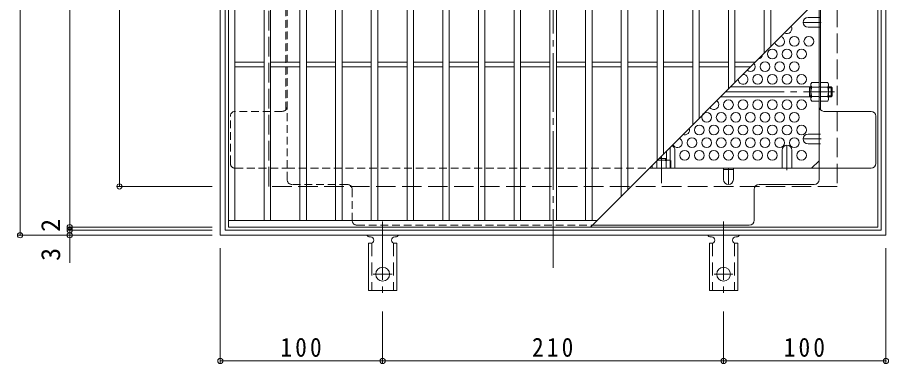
# Model space of a CAD drawing. Units: millimetres at full size, sheet at 1:4; details may follow other scales. Extents: x -860 to 1063, y -1925 to 732.
# Drawn here: x -739 to -202, y 76 to 289 of the extents above; entities that cross this region are included whole.
import ezdxf
from ezdxf.enums import TextEntityAlignment as Align

# ---------------------------------------------------------------- set-up
doc = ezdxf.new("R2010")
doc.units = ezdxf.units.MM
doc.header["$LTSCALE"] = 4
doc.header["$PDMODE"] = 32
doc.header["$PDSIZE"] = 3.2
for name, pattern in [('CHAIN1', [8, 5, -1, 1, -1]), ('CHAIN2', [12, 9, -1, 1, -1]), ('DASHED1', [1.8, 1.2, -0.6]), ('DASHED2', [3, 2, -1]), ('DASHED3', [4, 3, -1])]:
    doc.linetypes.add(name, pattern=pattern)
for name, color, linetype, lineweight in [('A-1_躯体', 3, 'Continuous', 9), ('A-2_仕上', 3, 'Continuous', 9), ('A-4_その他', 7, 'Continuous', 9), ('A-6_寸法', 2, 'Continuous', 9), ('A-7_ハッチ', 2, 'Continuous', 9), ('A-8_記号', 2, 'Continuous', 9), ('A-9_ｸｳﾁｮｳｷ', 2, 'Continuous', 9), ('A-A_ﾊｯﾁ-ﾜｸ', 3, 'Continuous', 9)]:
    doc.layers.add(name, color=color, linetype=linetype, lineweight=lineweight)
doc.styles.add('ＭＳ ゴシック', font='')
doc.styles.get('ＭＳ ゴシック').set_extended_font_data('MS Gothic')

msp = doc.modelspace()

# ---------------------------------------------------------------- linework, layer by layer
at = {"layer": 'A-1_躯体', "linetype": 'CHAIN2'}
for p, q in [((-302.824, 243.045), (-235.743, 243.045)), ((-342.22, 203.649), (-342.22, 186.813))]:
    msp.add_line(p, q, dxfattribs=at)
at = {"layer": 'A-1_躯体'}
for p, q in [((-250.22, 246.045), (-299.824, 246.045)), ((-251.22, 240.045), (-251.22, 246.045)), ((-251.22, 245.545), (-250.22, 245.545)), ((-237.72, 246.045), (-239.42, 246.045)), ((-239.42, 245.545), (-237.22, 245.545)), ((-237.72, 240.045), (-237.72, 246.045)), ((-237.72, 246.045), (-237.22, 245.545)), ((-237.22, 240.545), (-237.22, 245.545)), ((-250.22, 240.045), (-305.824, 240.045)), ((-251.22, 240.545), (-250.22, 240.545)), ((-239.42, 240.545), (-237.22, 240.545)), ((-237.72, 240.045), (-239.42, 240.045)), ((-237.72, 240.045), (-237.22, 240.545)), ((-339.22, 206.649), (-339.22, 201.045)), ((-343.824, 202.045), (-339.22, 202.045)), ((-339.72, 202.045), (-339.72, 201.045))]:
    msp.add_line(p, q, dxfattribs=at)
at = {"layer": 'A-1_躯体', "color": 2}
for points in [[(-614.02, 154.849), (-614.02, 564.849), (-204.02, 564.849), (-204.02, 154.849)], [(-611.021, 157.849), (-611.021, 561.849), (-207.02, 561.849), (-207.02, 157.849)]]:
    msp.add_lwpolyline(points, close=True, dxfattribs=at)
at = {"layer": 'A-1_躯体', "color": 2, "linetype": 'DASHED3'}
msp.add_lwpolyline([(-584.02, 184.849), (-584.02, 534.849), (-234.02, 534.849), (-234.02, 184.849)], close=True, dxfattribs=at)
at = {"layer": 'A-2_仕上'}
for p, q in [((-605.02, 163.849), (-605.02, 555.849)), ((-587.02, 163.849), (-587.02, 555.849)), ((-583.02, 163.849), (-583.02, 555.849)), ((-565.02, 163.849), (-565.02, 555.849)), ((-561.02, 163.849), (-561.02, 555.849)), ((-543.02, 163.849), (-543.02, 555.849)), ((-539.02, 163.849), (-539.02, 555.849)), ((-521.02, 163.849), (-521.02, 555.849)), ((-517.02, 163.849), (-517.02, 555.849)), ((-499.02, 163.849), (-499.02, 555.849)), ((-495.02, 163.849), (-495.02, 555.849)), ((-477.02, 163.849), (-477.02, 555.849)), ((-473.02, 163.849), (-473.02, 555.849)), ((-455.02, 163.849), (-455.02, 555.849)), ((-451.02, 163.849), (-451.02, 555.849)), ((-433.02, 163.849), (-433.02, 555.849)), ((-429.02, 163.849), (-429.02, 555.849)), ((-411.02, 163.849), (-411.02, 555.849)), ((-407.02, 163.849), (-407.02, 555.849)), ((-389.02, 163.849), (-389.02, 555.849)), ((-385.02, 163.849), (-385.02, 555.849)), ((-367.02, 178.849), (-367.02, 555.849)), ((-363.02, 182.849), (-363.02, 555.849)), ((-345.02, 200.849), (-345.02, 555.849)), ((-341.02, 204.849), (-341.02, 555.849)), ((-323.02, 222.849), (-323.02, 555.849)), ((-319.02, 226.849), (-319.02, 555.849)), ((-301.02, 244.849), (-301.02, 555.849)), ((-297.02, 248.849), (-297.02, 555.849)), ((-279.02, 266.849), (-279.02, 555.849)), ((-275.02, 270.849), (-275.02, 555.849)), ((-209.02, 336.849), (-386.02, 159.849)), ((-605.02, 261.349), (-587.02, 261.349)), ((-605.02, 258.349), (-587.02, 258.349)), ((-583.02, 261.349), (-565.02, 261.349)), ((-583.02, 258.349), (-565.02, 258.349)), ((-561.02, 261.349), (-543.02, 261.349)), ((-561.02, 258.349), (-543.02, 258.349)), ((-539.02, 261.349), (-521.02, 261.349)), ((-539.02, 258.349), (-521.02, 258.349)), ((-517.02, 261.349), (-499.02, 261.349)), ((-517.02, 258.349), (-499.02, 258.349)), ((-495.02, 261.349), (-477.02, 261.349)), ((-495.02, 258.349), (-477.02, 258.349)), ((-473.02, 261.349), (-455.02, 261.349)), ((-473.02, 258.349), (-455.02, 258.349)), ((-451.02, 261.349), (-433.02, 261.349)), ((-451.02, 258.349), (-433.02, 258.349)), ((-429.02, 261.349), (-411.02, 261.349)), ((-429.02, 258.349), (-411.02, 258.349)), ((-407.02, 261.349), (-389.02, 261.349)), ((-407.02, 258.349), (-389.02, 258.349)), ((-385.02, 261.349), (-367.02, 261.349)), ((-385.02, 258.349), (-367.02, 258.349)), ((-363.02, 261.349), (-345.02, 261.349)), ((-363.02, 258.349), (-345.02, 258.349)), ((-341.02, 261.349), (-323.02, 261.349)), ((-341.02, 258.349), (-323.02, 258.349)), ((-319.02, 261.349), (-301.02, 261.349)), ((-319.02, 258.349), (-301.02, 258.349)), ((-297.02, 261.349), (-284.52, 261.349)), ((-297.02, 258.349), (-287.521, 258.349)), ((-609.02, 163.849), (-382.02, 163.849))]:
    msp.add_line(p, q, dxfattribs=at)
msp.add_lwpolyline([(-609.02, 159.849), (-609.02, 559.849), (-209.02, 559.849), (-209.02, 159.849)], close=True, dxfattribs=at)
at = {"layer": 'A-4_その他'}
for p, q in [((-737.361, 564.849), (-737.361, 154.849)), ((-706.756, 559.849), (-706.756, 159.849)), ((-676.151, 534.849), (-676.151, 184.849)), ((-677.351, 184.849), (-619.021, 184.849)), ((-707.956, 159.849), (-619.021, 159.849)), ((-707.956, 157.849), (-619.021, 157.849)), ((-706.756, 159.849), (-706.756, 157.849)), ((-706.756, 157.849), (-706.756, 137.841)), ((-738.561, 154.849), (-619.021, 154.849)), ((-614.02, 76.272), (-614.02, 146.849)), ((-204.02, 76.272), (-204.02, 146.849)), ((-514.02, 76.272), (-514.02, 107.917)), ((-304.02, 76.272), (-304.02, 107.917)), ((-614.02, 77.472), (-514.02, 77.472)), ((-514.02, 77.472), (-304.02, 77.472)), ((-304.02, 77.472), (-204.02, 77.472))]:
    msp.add_line(p, q, dxfattribs=at)
for p in [(-676.151, 184.849), (-706.756, 159.849), (-737.361, 154.849), (-706.756, 157.849), (-706.756, 154.849), (-614.02, 77.472), (-514.02, 77.472), (-304.02, 77.472), (-204.02, 77.472)]:
    msp.add_point(p, dxfattribs=at)
at = {"layer": 'A-6_寸法'}
for centre in [(-260.52, 274.112), (-251.52, 274.112), (-274.02, 266.318), (-265.02, 266.318), (-256.02, 266.318), (-278.52, 258.524), (-269.52, 258.524), (-260.52, 258.524), (-283.02, 250.73), (-274.02, 250.73), (-265.02, 250.73), (-256.02, 250.73), (-301.02, 235.141), (-292.02, 235.141), (-283.02, 235.141), (-274.02, 235.141), (-265.02, 235.141), (-256.02, 235.141), (-314.52, 227.347), (-305.52, 227.347), (-296.52, 227.347), (-287.52, 227.347), (-278.52, 227.347), (-269.52, 227.347), (-260.52, 227.347), (-319.02, 219.553), (-310.02, 219.553), (-301.02, 219.553), (-292.02, 219.553), (-283.02, 219.553), (-274.02, 219.553), (-265.02, 219.553), (-256.02, 219.553), (-323.52, 211.759), (-314.52, 211.759), (-305.52, 211.759), (-296.52, 211.759), (-287.52, 211.759), (-278.52, 211.759), (-269.52, 211.759), (-260.52, 211.759), (-328.02, 203.964), (-319.02, 203.964), (-310.02, 203.964), (-301.02, 203.964), (-292.02, 203.964), (-283.02, 203.964), (-274.02, 203.964), (-256.02, 203.964)]:
    msp.add_circle(centre, 3, dxfattribs=at)
for centre, start, end in [((-265.02, 281.907), 239.43443, 30.56557), ((-269.52, 274.112), 193.18453, 76.81547), ((-283.02, 266.318), 279.85302, 350.14698), ((-287.52, 258.524), 227.36245, 42.63755), ((-292.02, 250.73), 177.67281, 92.32719), ((-310.02, 235.141), 215.39643, 54.60357), ((-328.02, 219.553), 248.67673, 21.32327), ((-332.52, 211.759), 202.98302, 67.01698)]:
    msp.add_arc(centre, 3, start, end, dxfattribs=at)
at = {"layer": 'A-7_ハッチ', "linetype": 'CHAIN2'}
msp.add_line((-409.02, 134.849), (-409.02, 584.849), dxfattribs=at)
at = {"layer": 'A-7_ハッチ', "linetype": 'DASHED1'}
for p, q in [((-572.82, 189.045), (-572.82, 530.652)), ((-573.62, 232.007), (-573.62, 341.388)), ((-245.22, 288.804), (-244.42, 288.804)), ((-245.22, 282.804), (-244.42, 282.804)), ((-244.42, 246.045), (-245.22, 246.045)), ((-244.42, 239.845), (-245.22, 239.845)), ((-575.82, 231.046), (-604.824, 231.046)), ((-607.824, 199.045), (-607.824, 228.046)), ((-245.22, 217.038), (-244.42, 217.038)), ((-245.22, 211.038), (-244.42, 211.038)), ((-604.824, 196.045), (-572.82, 196.045)), ((-572.82, 196.045), (-349.824, 196.045)), ((-535.819, 186.045), (-569.82, 186.045)), ((-532.819, 183.045), (-532.819, 164.045)), ((-529.819, 161.045), (-384.824, 161.045))]:
    msp.add_line(p, q, dxfattribs=at)
at = {"layer": 'A-7_ハッチ'}
for p, q in [((-245.22, 189.045), (-245.22, 300.649)), ((-244.42, 232.007), (-244.42, 301.449)), ((-213.217, 231.046), (-242.22, 231.046)), ((-210.217, 199.045), (-210.217, 228.046)), ((-249.832, 196.045), (-245.22, 200.658)), ((-349.824, 196.045), (-213.217, 196.045)), ((-298.02, 195.245), (-304.02, 195.245)), ((-285.221, 164.045), (-285.221, 183.045)), ((-282.221, 186.045), (-248.22, 186.045)), ((-384.824, 161.045), (-288.221, 161.045))]:
    msp.add_line(p, q, dxfattribs=at)
at = {"layer": 'A-7_ハッチ', "linetype": 'DASHED1'}
for centre, start, end in [((-604.824, 228.046), 90, 180), ((-575.82, 234.046), 270, 0), ((-604.824, 199.045), 180, 270), ((-569.82, 189.045), 180, 270), ((-535.819, 183.045), 0, 90), ((-529.819, 164.045), 180, 270)]:
    msp.add_arc(centre, 3, start, end, dxfattribs=at)
at = {"layer": 'A-7_ハッチ'}
for centre, start, end in [((-242.22, 234.046), 180, 270), ((-213.217, 228.046), 0, 90), ((-213.217, 199.045), 270, 0), ((-248.22, 189.045), 270, 0), ((-282.221, 183.045), 90, 180), ((-288.221, 164.045), 270, 0)]:
    msp.add_arc(centre, 3, start, end, dxfattribs=at)
at = {"layer": 'A-8_記号', "linetype": 'CHAIN1'}
for p, q in [((-244.02, 285.804), (-255.02, 285.804)), ((-265.02, 194.845), (-265.02, 210.195)), ((-244.02, 214.038), (-255.02, 214.038)), ((-337.02, 196.045), (-337.02, 208.849)), ((-301.02, 196.045), (-301.02, 186.045))]:
    msp.add_line(p, q, dxfattribs=at)
at = {"layer": 'A-8_記号'}
for p, q in [((-252.02, 288.804), (-245.22, 288.804)), ((-252.02, 282.804), (-245.22, 282.804)), ((-252.02, 217.038), (-245.22, 217.038)), ((-252.02, 211.038), (-245.22, 211.038)), ((-334.02, 207.195), (-334.02, 196.045)), ((-268.02, 207.195), (-268.02, 196.045)), ((-262.02, 207.195), (-262.02, 196.045)), ((-304.02, 189.045), (-304.02, 196.045)), ((-298.02, 189.045), (-298.02, 196.045))]:
    msp.add_line(p, q, dxfattribs=at)
for centre, start, end in [((-252.02, 285.804), 90, 270), ((-252.02, 214.038), 90, 270), ((-337.02, 207.195), 0, 67.93994), ((-265.02, 207.195), 0, 180), ((-301.02, 189.045), 180, 0)]:
    msp.add_arc(centre, 3, start, end, dxfattribs=at)
at = {"layer": 'A-9_ｸｳﾁｮｳｷ'}
for p, q in [((-250.22, 248.045), (-249.787, 248.796)), ((-250.22, 238.046), (-250.22, 248.045)), ((-245.22, 248.796), (-249.787, 248.796)), ((-245.22, 237.295), (-245.22, 248.796)), ((-244.42, 237.295), (-244.42, 248.796)), ((-244.42, 248.796), (-239.853, 248.796)), ((-239.42, 248.045), (-239.853, 248.796)), ((-239.42, 238.046), (-239.42, 248.045)), ((-249.787, 245.909), (-245.22, 245.909)), ((-239.853, 245.909), (-244.42, 245.909)), ((-250.22, 238.046), (-249.787, 237.295)), ((-249.787, 240.182), (-245.22, 240.182)), ((-245.22, 237.295), (-249.787, 237.295)), ((-239.853, 240.182), (-244.42, 240.182)), ((-244.42, 237.295), (-239.853, 237.295)), ((-239.42, 238.046), (-239.853, 237.295)), ((-345.083, 200.612), (-345.083, 196.045)), ((-344.824, 201.045), (-337.22, 201.045)), ((-339.357, 200.612), (-339.357, 196.045)), ((-337.22, 201.045), (-336.47, 200.612)), ((-347.97, 196.045), (-347.97, 197.899))]:
    msp.add_line(p, q, dxfattribs=at)
msp.add_lwpolyline([(-347.97, 196.045), (-336.47, 196.045), (-336.47, 200.612)], dxfattribs=at)
for centre, radius, start, end in [((-246.938, 247.151), 3.29, 149.99998, 176.07924), ((-247.485, 247.386), 2.735, 180.2103, 212.68507), ((-242.702, 247.151), 3.29, 3.92076, 30.00002), ((-242.155, 247.386), 2.735, 327.31493, 359.7897), ((-240.537, 243.045), 9.683, 162.79973, 197.20026), ((-249.103, 243.045), 9.683, 342.79974, 17.20027), ((-247.485, 238.705), 2.735, 147.31491, 179.78969), ((-246.938, 238.94), 3.29, 183.92075, 210), ((-242.155, 238.705), 2.735, 0.21031, 32.68509), ((-242.702, 238.94), 3.29, 330, 356.07925), ((-346.56, 198.311), 2.735, 57.31491, 59.95844), ((-342.22, 191.363), 9.683, 72.79973, 107.20026), ((-337.88, 198.311), 2.735, 90.2103, 122.68507), ((-338.115, 197.764), 3.29, 59.99998, 86.07924)]:
    msp.add_arc(centre, radius, start, end, dxfattribs=at)
at = {"layer": 'A-A_ﾊｯﾁ-ﾜｸ', "color": 7, "linetype": 'CHAIN2'}
for p, q in [((-514.02, 163.317), (-514.02, 115.917)), ((-304.02, 163.317), (-304.02, 115.917)), ((-519.796, 130.849), (-508.244, 130.849)), ((-309.796, 130.849), (-298.244, 130.849))]:
    msp.add_line(p, q, dxfattribs=at)
at = {"layer": 'A-A_ﾊｯﾁ-ﾜｸ'}
for p, q in [((-522.02, 153.849), (-521.52, 153.849)), ((-506.525, 153.849), (-506.012, 153.849)), ((-312.02, 153.849), (-311.52, 153.849)), ((-296.525, 153.849), (-296.012, 153.849)), ((-522.77, 149.849), (-521.52, 149.849)), ((-522.77, 149.849), (-522.77, 120.849)), ((-505.27, 149.849), (-506.52, 149.849)), ((-505.27, 149.849), (-505.27, 120.849)), ((-312.77, 149.849), (-311.52, 149.849)), ((-312.77, 149.849), (-312.77, 120.849)), ((-295.27, 149.849), (-296.52, 149.849)), ((-295.27, 149.849), (-295.27, 120.849)), ((-505.27, 120.849), (-522.77, 120.849)), ((-295.27, 120.849), (-312.77, 120.849))]:
    msp.add_line(p, q, dxfattribs=at)
at = {"layer": 'A-A_ﾊｯﾁ-ﾜｸ', "linetype": 'DASHED2'}
for p, q in [((-520.77, 149.995), (-520.77, 120.849)), ((-507.27, 149.995), (-507.27, 120.849)), ((-310.77, 149.995), (-310.77, 120.849)), ((-297.27, 149.995), (-297.27, 120.849))]:
    msp.add_line(p, q, dxfattribs=at)
at = {"layer": 'A-A_ﾊｯﾁ-ﾜｸ'}
for centre in [(-514.02, 130.849), (-304.02, 130.849)]:
    msp.add_circle(centre, 4.25, dxfattribs=at)
for centre, start, end in [((-522.02, 155.849), 209.99951, 269.72403), ((-521.52, 151.849), 270, 90), ((-506.52, 151.849), 90.13329, 270), ((-506.02, 155.849), 270.24162, 330.00072), ((-312.02, 155.849), 209.99951, 269.72403), ((-311.52, 151.849), 270, 90), ((-296.52, 151.849), 90.13329, 270), ((-296.02, 155.849), 270.24162, 330.00072)]:
    msp.add_arc(centre, 2, start, end, dxfattribs=at)

# ---------------------------------------------------------------- texts
at = {"layer": 'A-4_その他', "color": 2, "style": 'ＭＳ ゴシック'}
for s, p in [('2', (-709.156, 156.889)), ('3', (-709.156, 139.034))]:
    msp.add_text(s, height=11.73, rotation=90, dxfattribs=at).set_placement(p, align=Align.BOTTOM_LEFT)
at = {"layer": 'A-4_その他', "color": 2, "char_height": 11.73, "attachment_point": 7, "style": 'ＭＳ ゴシック'}
for s, insert in [('\\T1.27;\\W0.9;100', (-577.02, 79.872)), ('\\T1.27;\\W0.9;210', (-422.02, 79.872)), ('\\T1.27;\\W0.9;100', (-267.02, 79.872))]:
    msp.add_mtext(s, dxfattribs=dict(at, insert=insert))

doc.saveas('drawing.dxf')
